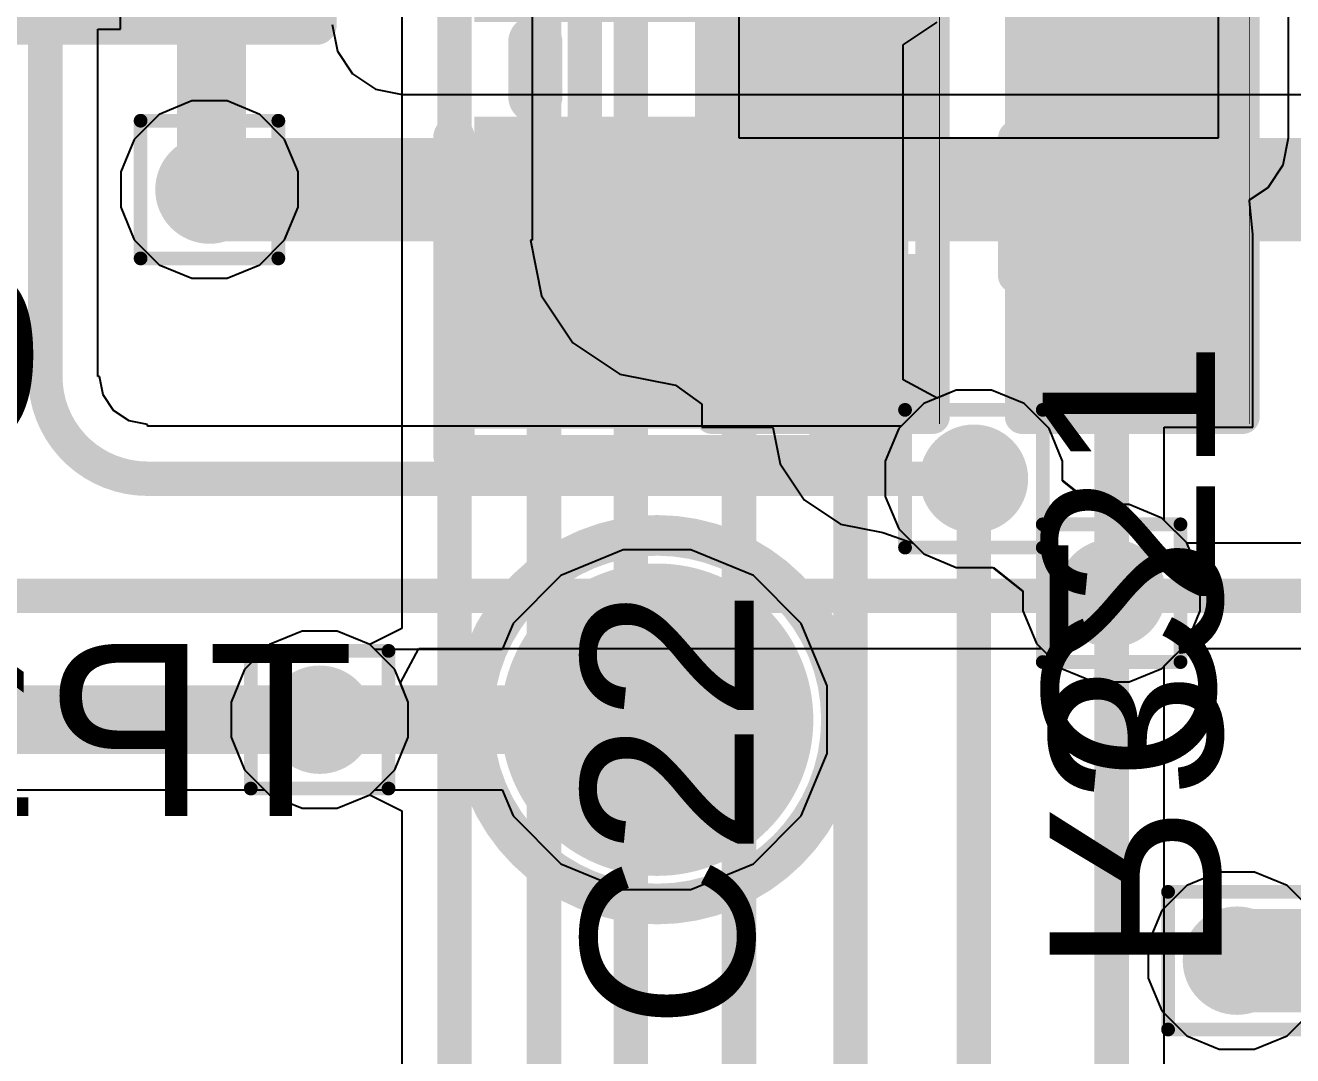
# Model space of a CAD drawing. Header units: inches. Extents: x -12 to 5355, y -7 to 5366.
# Drawn here: x 27.87 to 32.545, y 29.876 to 33.677 of the extents above; entities that cross this region are included whole.
import ezdxf

# ---------------------------------------------------------------- set-up
doc = ezdxf.new("R2010")
doc.units = ezdxf.units.IN
for name, color, linetype in [('BOTTOM LAYER', 5, 'Continuous'), ('Bottom Overlay', 54, 'Continuous'), ('Bottom Paste', 16, 'Continuous'), ('Bottom Solder', 6, 'Continuous'), ('Drill Drawing', 1, 'Continuous'), ('GROUND1', 16, 'Continuous'), ('GROUND2', 156, 'Continuous'), ('POWER', 76, 'Continuous'), ('SIGNAL', 90, 'Continuous'), ('TOP LAYER', 1, 'Continuous'), ('Top Overlay', 2, 'Continuous'), ('Top Paste', 8, 'Continuous'), ('Top Solder', 216, 'Continuous'), ('Via Holes', 16, 'Continuous')]:
    doc.layers.add(name, color=color, linetype=linetype)
doc.styles.add('Arial', font='', dxfattribs={"height": 0.2})
doc.styles.get('Arial').set_extended_font_data('Arial')

# ---------------------------------------------------------------- blocks, each defined once
blk = doc.blocks.new('TP_SMD__1_0___B_45')
at = {"layer": 'BOTTOM LAYER'}
h = blk.add_hatch(color=5, dxfattribs=at)
edge = h.paths.add_edge_path()
edge.add_arc((0, 0), 0.5, 0, 360)
at = {"layer": 'Bottom Solder'}
h = blk.add_hatch(color=6, dxfattribs=at)
edge = h.paths.add_edge_path()
edge.add_arc((0, 0), 0.5762, 0, 360)
at = {"layer": 'Bottom Overlay'}
for points in [[(0.68, 0, 0.15, 0.15, 1), (-0.68, 0, 0.15, 0.15, 1)], [(-0.7175, 0, 0.075, 0.075, 1), (-0.6425, 0, 0.075, 0.075, 1)], [(0.6425, 0, 0.075, 0.075, 1), (0.7175, 0, 0.075, 0.075, 1)]]:
    blk.add_lwpolyline(points, format="xyseb", close=True, dxfattribs=at)
blk = doc.blocks.new('R___0402_B_72')
at = {"layer": 'BOTTOM LAYER'}
for points in [[(-0.2413, 0.3175), (-0.2413, -0.3175), (-0.6985, -0.3175), (-0.6985, 0.3175)], [(0.6985, 0.3175), (0.6985, -0.3175), (0.2413, -0.3175), (0.2413, 0.3175)]]:
    blk.add_hatch(color=5, dxfattribs=at).paths.add_polyline_path(points)
at = {"layer": 'Bottom Paste'}
for points in [[(-0.2413, 0.3175), (-0.2413, -0.3175), (-0.6985, -0.3175), (-0.6985, 0.3175)], [(0.6985, 0.3175), (0.6985, -0.3175), (0.2413, -0.3175), (0.2413, 0.3175)]]:
    blk.add_hatch(color=16, dxfattribs=at).paths.add_polyline_path(points)
at = {"layer": 'Bottom Solder'}
for points in [[(-0.1863, 0.3725), (-0.1863, -0.3725), (-0.7535, -0.3725), (-0.7535, 0.3725)], [(0.7535, 0.3725), (0.7535, -0.3725), (0.1863, -0.3725), (0.1863, 0.3725)]]:
    blk.add_hatch(color=6, dxfattribs=at).paths.add_polyline_path(points)
at = {"layer": 'Bottom Overlay'}
for points in [[(-0.7874, -0.4064, 0.127, 0.127, 0), (-0.7874, 0.4064, 0.127, 0.127, 0)], [(0.7874, 0.4064, 0.127, 0.127, 0), (-0.7874, 0.4064, 0.127, 0.127, 0)], [(0.7874, -0.4064, 0.127, 0.127, 0), (0.7874, 0.4064, 0.127, 0.127, 0)], [(0.8128, 0.4318, 0.00323, 0.00323, 0), (-0.8128, 0.4318, 0.00323, 0.00323, 0)], [(0.7874, -0.4064, 0.127, 0.127, 0), (-0.7874, -0.4064, 0.127, 0.127, 0)]]:
    blk.add_lwpolyline(points, format="xyseb", dxfattribs=at)
for points in [[(-0.8192, 0.4064, 0.0635, 0.0635, 1), (-0.7557, 0.4064, 0.0635, 0.0635, 1)], [(-0.8192, 0.4064, 0.0635, 0.0635, 1), (-0.7557, 0.4064, 0.0635, 0.0635, 1)], [(0.7556, 0.4064, 0.0635, 0.0635, 1), (0.8191, 0.4064, 0.0635, 0.0635, 1)], [(0.7556, 0.4064, 0.0635, 0.0635, 1), (0.8191, 0.4064, 0.0635, 0.0635, 1)], [(-0.8136, 0.4318, 0.00161, 0.00161, 1), (-0.812, 0.4318, 0.00161, 0.00161, 1)], [(0.812, 0.4318, 0.00161, 0.00161, 1), (0.8136, 0.4318, 0.00161, 0.00161, 1)], [(-0.8191, -0.4064, 0.0635, 0.0635, 1), (-0.7556, -0.4064, 0.0635, 0.0635, 1)], [(-0.8191, -0.4064, 0.0635, 0.0635, 1), (-0.7556, -0.4064, 0.0635, 0.0635, 1)], [(0.7556, -0.4064, 0.0635, 0.0635, 1), (0.8191, -0.4064, 0.0635, 0.0635, 1)], [(0.7556, -0.4064, 0.0635, 0.0635, 1), (0.8191, -0.4064, 0.0635, 0.0635, 1)]]:
    blk.add_lwpolyline(points, format="xyseb", close=True, dxfattribs=at)
blk = doc.blocks.new('R___0402_B_73')
at = {"layer": 'BOTTOM LAYER'}
for points in [[(-0.2413, 0.3175), (-0.2413, -0.3175), (-0.6985, -0.3175), (-0.6985, 0.3175)], [(0.6985, 0.3175), (0.6985, -0.3175), (0.2413, -0.3175), (0.2413, 0.3175)]]:
    blk.add_hatch(color=5, dxfattribs=at).paths.add_polyline_path(points)
at = {"layer": 'Bottom Paste'}
for points in [[(-0.2413, 0.3175), (-0.2413, -0.3175), (-0.6985, -0.3175), (-0.6985, 0.3175)], [(0.6985, 0.3175), (0.6985, -0.3175), (0.2413, -0.3175), (0.2413, 0.3175)]]:
    blk.add_hatch(color=16, dxfattribs=at).paths.add_polyline_path(points)
at = {"layer": 'Bottom Solder'}
for points in [[(-0.1863, 0.3725), (-0.1863, -0.3725), (-0.7535, -0.3725), (-0.7535, 0.3725)], [(0.7535, 0.3725), (0.7535, -0.3725), (0.1863, -0.3725), (0.1863, 0.3725)]]:
    blk.add_hatch(color=6, dxfattribs=at).paths.add_polyline_path(points)
at = {"layer": 'Bottom Overlay'}
for points in [[(-0.7874, -0.4064, 0.127, 0.127, 0), (-0.7874, 0.4064, 0.127, 0.127, 0)], [(0.7874, 0.4064, 0.127, 0.127, 0), (-0.7874, 0.4064, 0.127, 0.127, 0)], [(0.7874, -0.4064, 0.127, 0.127, 0), (0.7874, 0.4064, 0.127, 0.127, 0)], [(0.8128, 0.4318, 0.00323, 0.00323, 0), (-0.8128, 0.4318, 0.00323, 0.00323, 0)], [(0.7874, -0.4064, 0.127, 0.127, 0), (-0.7874, -0.4064, 0.127, 0.127, 0)]]:
    blk.add_lwpolyline(points, format="xyseb", dxfattribs=at)
for points in [[(-0.8192, 0.4064, 0.0635, 0.0635, 1), (-0.7557, 0.4064, 0.0635, 0.0635, 1)], [(-0.8192, 0.4064, 0.0635, 0.0635, 1), (-0.7557, 0.4064, 0.0635, 0.0635, 1)], [(0.7556, 0.4064, 0.0635, 0.0635, 1), (0.8191, 0.4064, 0.0635, 0.0635, 1)], [(0.7556, 0.4064, 0.0635, 0.0635, 1), (0.8191, 0.4064, 0.0635, 0.0635, 1)], [(-0.8136, 0.4318, 0.00161, 0.00161, 1), (-0.812, 0.4318, 0.00161, 0.00161, 1)], [(0.812, 0.4318, 0.00161, 0.00161, 1), (0.8136, 0.4318, 0.00161, 0.00161, 1)], [(-0.8191, -0.4064, 0.0635, 0.0635, 1), (-0.7556, -0.4064, 0.0635, 0.0635, 1)], [(-0.8191, -0.4064, 0.0635, 0.0635, 1), (-0.7556, -0.4064, 0.0635, 0.0635, 1)], [(0.7556, -0.4064, 0.0635, 0.0635, 1), (0.8191, -0.4064, 0.0635, 0.0635, 1)], [(0.7556, -0.4064, 0.0635, 0.0635, 1), (0.8191, -0.4064, 0.0635, 0.0635, 1)]]:
    blk.add_lwpolyline(points, format="xyseb", close=True, dxfattribs=at)
blk = doc.blocks.new('LGA50P1600X1050X104_161N_85')
at = {"layer": 'Top Overlay'}
for points in [[(-8.25, 5.5, 0.15, 0.15, 0), (-8.25, -5.5, 0.15, 0.15, 0)], [(-8.25, -5.5, 0.15, 0.15, 0), (8.25, -5.5, 0.15, 0.15, 0)]]:
    blk.add_lwpolyline(points, format="xyseb", dxfattribs=at)
blk.add_lwpolyline([(-8.2875, -5.5, 0.075, 0.075, 1), (-8.2125, -5.5, 0.075, 0.075, 1)], format="xyseb", close=True, dxfattribs=at)
blk.add_lwpolyline([(-8.2875, -5.5, 0.075, 0.075, 1), (-8.2125, -5.5, 0.075, 0.075, 1)], format="xyseb", close=True, dxfattribs=at)
blk = doc.blocks.new('CAPC2012X11L_129')
at = {"layer": 'TOP LAYER'}
for points in [[(-1.3, -0.7), (-1.3, 0.7), (-0.2, 0.7), (-0.2, -0.7)], [(0.2, -0.7), (0.2, 0.7), (1.3, 0.7), (1.3, -0.7)]]:
    blk.add_hatch(color=1, dxfattribs=at).paths.add_polyline_path(points)
at = {"layer": 'Top Paste'}
for points in [[(-1.3, -0.7), (-1.3, 0.7), (-0.2, 0.7), (-0.2, -0.7)], [(0.2, -0.7), (0.2, 0.7), (1.3, 0.7), (1.3, -0.7)]]:
    blk.add_hatch(color=8, dxfattribs=at).paths.add_polyline_path(points)
at = {"layer": 'Top Solder'}
for points in [[(-1.3254, -0.7254), (-1.3254, 0.7254), (-0.1746, 0.7254), (-0.1746, -0.7254)], [(0.1746, -0.7254), (0.1746, 0.7254), (1.3254, 0.7254), (1.3254, -0.7254)]]:
    blk.add_hatch(color=216, dxfattribs=at).paths.add_polyline_path(points)
at = {"layer": 'Top Overlay'}
for points in [[(-1.425, -0.8, 0.1524, 0.1524, 0), (-1.425, 0.8, 0.1524, 0.1524, 0)], [(-0.25, 0.8, 0.1524, 0.1524, 0), (-1.425, 0.8, 0.1524, 0.1524, 0)], [(1.425, 0.8, 0.1524, 0.1524, 0), (0.25, 0.8, 0.1524, 0.1524, 0)], [(1.425, -0.8, 0.1524, 0.1524, 0), (1.425, 0.8, 0.1524, 0.1524, 0)], [(0.1, 0.5, 0.2, 0.2, 0), (-0.1, 0.5, 0.2, 0.2, 0)], [(0.1, -0.5, 0.2, 0.2, 0), (-0.1, -0.5, 0.2, 0.2, 0)], [(-0.25, -0.8, 0.1524, 0.1524, 0), (-1.425, -0.8, 0.1524, 0.1524, 0)], [(1.425, -0.8, 0.1524, 0.1524, 0), (0.25, -0.8, 0.1524, 0.1524, 0)]]:
    blk.add_lwpolyline(points, format="xyseb", dxfattribs=at)
for points in [[(-1.4631, 0.8, 0.0762, 0.0762, 1), (-1.3869, 0.8, 0.0762, 0.0762, 1)], [(-1.4631, 0.8, 0.0762, 0.0762, 1), (-1.3869, 0.8, 0.0762, 0.0762, 1)], [(-0.2881, 0.8, 0.0762, 0.0762, 1), (-0.2119, 0.8, 0.0762, 0.0762, 1)], [(0.2119, 0.8, 0.0762, 0.0762, 1), (0.2881, 0.8, 0.0762, 0.0762, 1)], [(1.3869, 0.8, 0.0762, 0.0762, 1), (1.4631, 0.8, 0.0762, 0.0762, 1)], [(1.3869, 0.8, 0.0762, 0.0762, 1), (1.4631, 0.8, 0.0762, 0.0762, 1)], [(-0.15, 0.5, 0.1, 0.1, 1), (-0.05, 0.5, 0.1, 0.1, 1)], [(0.05, 0.5, 0.1, 0.1, 1), (0.15, 0.5, 0.1, 0.1, 1)], [(-0.15, -0.5, 0.1, 0.1, 1), (-0.05, -0.5, 0.1, 0.1, 1)], [(0.05, -0.5, 0.1, 0.1, 1), (0.15, -0.5, 0.1, 0.1, 1)], [(-1.4631, -0.8, 0.0762, 0.0762, 1), (-1.3869, -0.8, 0.0762, 0.0762, 1)], [(-1.4631, -0.8, 0.0762, 0.0762, 1), (-1.3869, -0.8, 0.0762, 0.0762, 1)], [(-0.2881, -0.8, 0.0762, 0.0762, 1), (-0.2119, -0.8, 0.0762, 0.0762, 1)], [(0.2119, -0.8, 0.0762, 0.0762, 1), (0.2881, -0.8, 0.0762, 0.0762, 1)], [(1.3869, -0.8, 0.0762, 0.0762, 1), (1.4631, -0.8, 0.0762, 0.0762, 1)], [(1.3869, -0.8, 0.0762, 0.0762, 1), (1.4631, -0.8, 0.0762, 0.0762, 1)]]:
    blk.add_lwpolyline(points, format="xyseb", close=True, dxfattribs=at)
blk = doc.blocks.new('____0402_130')
at = {"layer": 'TOP LAYER'}
for points in [[(-0.6985, -0.3175), (-0.6985, 0.3175), (-0.2413, 0.3175), (-0.2413, -0.3175)], [(0.2413, -0.3175), (0.2413, 0.3175), (0.6985, 0.3175), (0.6985, -0.3175)]]:
    blk.add_hatch(color=1, dxfattribs=at).paths.add_polyline_path(points)
at = {"layer": 'Top Paste'}
for points in [[(-0.6985, -0.3175), (-0.6985, 0.3175), (-0.2413, 0.3175), (-0.2413, -0.3175)], [(0.2413, -0.3175), (0.2413, 0.3175), (0.6985, 0.3175), (0.6985, -0.3175)]]:
    blk.add_hatch(color=8, dxfattribs=at).paths.add_polyline_path(points)
at = {"layer": 'Top Solder'}
for points in [[(-0.7585, -0.3775), (-0.7585, 0.3775), (-0.1813, 0.3775), (-0.1813, -0.3775)], [(0.1813, -0.3775), (0.1813, 0.3775), (0.7585, 0.3775), (0.7585, -0.3775)]]:
    blk.add_hatch(color=216, dxfattribs=at).paths.add_polyline_path(points)
at = {"layer": 'Top Overlay'}
for points in [[(-0.7874, -0.4064, 0.127, 0.127, 0), (-0.7874, 0.4064, 0.127, 0.127, 0)], [(-0.2794, 0.4064, 0.127, 0.127, 0), (-0.7874, 0.4064, 0.127, 0.127, 0)], [(0.7874, 0.4064, 0.127, 0.127, 0), (0.2794, 0.4064, 0.127, 0.127, 0)], [(0.7874, -0.4064, 0.127, 0.127, 0), (0.7874, 0.4064, 0.127, 0.127, 0)], [(-0.2794, -0.4064, 0.127, 0.127, 0), (-0.7874, -0.4064, 0.127, 0.127, 0)], [(0.2794, -0.4064, 0.127, 0.127, 0), (0.7874, -0.4064, 0.127, 0.127, 0)]]:
    blk.add_lwpolyline(points, format="xyseb", dxfattribs=at)
for points in [[(-0.8191, 0.4064, 0.0635, 0.0635, 1), (-0.7556, 0.4064, 0.0635, 0.0635, 1)], [(-0.8191, 0.4064, 0.0635, 0.0635, 1), (-0.7556, 0.4064, 0.0635, 0.0635, 1)], [(-0.3111, 0.4064, 0.0635, 0.0635, 1), (-0.2477, 0.4064, 0.0635, 0.0635, 1)], [(0.2477, 0.4064, 0.0635, 0.0635, 1), (0.3112, 0.4064, 0.0635, 0.0635, 1)], [(0.7556, 0.4064, 0.0635, 0.0635, 1), (0.8191, 0.4064, 0.0635, 0.0635, 1)], [(0.7556, 0.4064, 0.0635, 0.0635, 1), (0.8191, 0.4064, 0.0635, 0.0635, 1)], [(-0.8191, -0.4064, 0.0635, 0.0635, 1), (-0.7556, -0.4064, 0.0635, 0.0635, 1)], [(-0.8191, -0.4064, 0.0635, 0.0635, 1), (-0.7556, -0.4064, 0.0635, 0.0635, 1)], [(-0.3111, -0.4064, 0.0635, 0.0635, 1), (-0.2477, -0.4064, 0.0635, 0.0635, 1)], [(0.2477, -0.4064, 0.0635, 0.0635, 1), (0.3112, -0.4064, 0.0635, 0.0635, 1)], [(0.7556, -0.4064, 0.0635, 0.0635, 1), (0.8191, -0.4064, 0.0635, 0.0635, 1)], [(0.7556, -0.4064, 0.0635, 0.0635, 1), (0.8191, -0.4064, 0.0635, 0.0635, 1)]]:
    blk.add_lwpolyline(points, format="xyseb", close=True, dxfattribs=at)

msp = doc.modelspace()

# ---------------------------------------------------------------- hatches: boundary and pattern name
at = {"layer": 'BOTTOM LAYER'}
h = msp.add_hatch(color=5, dxfattribs=at)
edge = h.paths.add_edge_path()
edge.add_arc((28.5496, 33.0708), 0.2, 0, 360)
h = msp.add_hatch(color=5, dxfattribs=at)
edge = h.paths.add_edge_path()
edge.add_arc((31.369, 32.004), 0.2, 0, 360)
h = msp.add_hatch(color=5, dxfattribs=at)
edge = h.paths.add_edge_path()
edge.add_arc((31.877, 31.5817), 0.2, 0, 360)
h = msp.add_hatch(color=5, dxfattribs=at)
edge = h.paths.add_edge_path()
edge.add_arc((28.956, 31.115), 0.2, 0, 360)
h = msp.add_hatch(color=5, dxfattribs=at)
edge = h.paths.add_edge_path()
edge.add_arc((32.3392, 30.226), 0.2, 0, 360)
at = {"layer": 'GROUND1'}
h = msp.add_hatch(color=16, dxfattribs=at)
edge = h.paths.add_edge_path()
edge.add_arc((28.5496, 33.0708), 0.2, 0, 360)
h = msp.add_hatch(color=16, dxfattribs=at)
edge = h.paths.add_edge_path()
edge.add_arc((31.369, 32.004), 0.2, 0, 360)
h = msp.add_hatch(color=16, dxfattribs=at)
edge = h.paths.add_edge_path()
edge.add_arc((31.877, 31.5817), 0.2, 0, 360)
h = msp.add_hatch(color=16, dxfattribs=at)
edge = h.paths.add_edge_path()
edge.add_arc((28.956, 31.115), 0.2, 0, 360)
h = msp.add_hatch(color=16, dxfattribs=at)
edge = h.paths.add_edge_path()
edge.add_arc((32.3392, 30.226), 0.2, 0, 360)
at = {"layer": 'GROUND2'}
h = msp.add_hatch(color=156, dxfattribs=at)
edge = h.paths.add_edge_path()
edge.add_arc((28.5496, 33.0708), 0.2, 0, 360)
h = msp.add_hatch(color=156, dxfattribs=at)
edge = h.paths.add_edge_path()
edge.add_arc((31.369, 32.004), 0.2, 0, 360)
h = msp.add_hatch(color=156, dxfattribs=at)
edge = h.paths.add_edge_path()
edge.add_arc((31.877, 31.5817), 0.2, 0, 360)
h = msp.add_hatch(color=156, dxfattribs=at)
edge = h.paths.add_edge_path()
edge.add_arc((28.956, 31.115), 0.2, 0, 360)
h = msp.add_hatch(color=156, dxfattribs=at)
edge = h.paths.add_edge_path()
edge.add_arc((32.3392, 30.226), 0.2, 0, 360)
at = {"layer": 'POWER'}
h = msp.add_hatch(color=76, dxfattribs=at)
edge = h.paths.add_edge_path()
edge.add_arc((28.5496, 33.0708), 0.2, 0, 360)
h = msp.add_hatch(color=76, dxfattribs=at)
edge = h.paths.add_edge_path()
edge.add_arc((31.369, 32.004), 0.2, 0, 360)
h = msp.add_hatch(color=76, dxfattribs=at)
edge = h.paths.add_edge_path()
edge.add_arc((31.877, 31.5817), 0.2, 0, 360)
h = msp.add_hatch(color=76, dxfattribs=at)
edge = h.paths.add_edge_path()
edge.add_arc((28.956, 31.115), 0.2, 0, 360)
h = msp.add_hatch(color=76, dxfattribs=at)
edge = h.paths.add_edge_path()
edge.add_arc((32.3392, 30.226), 0.2, 0, 360)
at = {"layer": 'SIGNAL'}
h = msp.add_hatch(color=90, dxfattribs=at)
edge = h.paths.add_edge_path()
edge.add_arc((28.5496, 33.0708), 0.2, 0, 360)
h = msp.add_hatch(color=90, dxfattribs=at)
edge = h.paths.add_edge_path()
edge.add_arc((31.369, 32.004), 0.2, 0, 360)
h = msp.add_hatch(color=90, dxfattribs=at)
edge = h.paths.add_edge_path()
edge.add_arc((31.877, 31.5817), 0.2, 0, 360)
h = msp.add_hatch(color=90, dxfattribs=at)
edge = h.paths.add_edge_path()
edge.add_arc((28.956, 31.115), 0.2, 0, 360)
h = msp.add_hatch(color=90, dxfattribs=at)
edge = h.paths.add_edge_path()
edge.add_arc((32.3392, 30.226), 0.2, 0, 360)
at = {"layer": 'TOP LAYER'}
h = msp.add_hatch(color=1, dxfattribs=at)
edge = h.paths.add_edge_path()
edge.add_arc((28.5496, 33.0708), 0.2, 0, 360)
h = msp.add_hatch(color=1, dxfattribs=at)
edge = h.paths.add_edge_path()
edge.add_arc((31.369, 32.004), 0.2, 0, 360)
h = msp.add_hatch(color=1, dxfattribs=at)
edge = h.paths.add_edge_path()
edge.add_arc((31.877, 31.5817), 0.2, 0, 360)
h = msp.add_hatch(color=1, dxfattribs=at)
edge = h.paths.add_edge_path()
edge.add_arc((28.956, 31.115), 0.2, 0, 360)
h = msp.add_hatch(color=1, dxfattribs=at)
edge = h.paths.add_edge_path()
edge.add_arc((32.3392, 30.226), 0.2, 0, 360)
at = {"layer": 'Via Holes'}
h = msp.add_hatch(color=7, dxfattribs=at)
edge = h.paths.add_edge_path()
edge.add_arc((28.5496, 33.0708), 0.1, 0, 360)
h = msp.add_hatch(color=7, dxfattribs=at)
edge = h.paths.add_edge_path()
edge.add_arc((31.369, 32.004), 0.1, 0, 360)
h = msp.add_hatch(color=7, dxfattribs=at)
edge = h.paths.add_edge_path()
edge.add_arc((31.877, 31.5817), 0.1, 0, 360)
h = msp.add_hatch(color=7, dxfattribs=at)
edge = h.paths.add_edge_path()
edge.add_arc((28.956, 31.115), 0.1, 0, 360)
h = msp.add_hatch(color=7, dxfattribs=at)
edge = h.paths.add_edge_path()
edge.add_arc((32.3392, 30.226), 0.1, 0, 360)

# ---------------------------------------------------------------- linework, layer by layer
at = {"layer": 'BOTTOM LAYER'}
for p, q in [((29.7398, 36.6431), (29.7398, 32.8839)), ((30.5025, 34.7213), (30.5025, 33.2613)), ((32.2707, 33.2613), (32.2707, 33.8201)), ((32.5297, 33.2613), (32.5297, 33.7516)), ((30.5025, 33.2613), (32.2707, 33.2613)), ((30.5025, 33.2613), (30.5025, 33.2613)), ((32.51, 33.1622), (32.5297, 33.2613)), ((32.4538, 33.0782), (32.51, 33.1622)), ((32.3858, 33.0327), (32.4538, 33.0782)), ((32.3858, 33.0278), (32.3858, 33.0327)), ((32.3977, 32.9057), (32.3858, 33.0278)), ((29.7398, 32.8839), (29.7333, 32.8839)), ((29.7333, 32.8839), (29.774, 32.6793)), ((32.3977, 32.1945), (32.3977, 32.9057)), ((32.3977, 32.9057), (32.3977, 32.9057)), ((29.774, 32.6793), (29.8899, 32.5059)), ((29.8899, 32.5059), (30.0633, 32.39)), ((30.0633, 32.39), (30.2679, 32.3493)), ((30.2679, 32.3493), (30.2679, 32.3493)), ((30.2679, 32.3493), (30.3657, 32.2789)), ((30.3657, 32.2789), (30.3657, 32.1945)), ((30.3657, 32.1945), (30.6271, 32.1945)), ((30.6271, 32.1945), (30.654, 32.0593)), ((32.0712, 31.8499), (32.0712, 32.1945)), ((32.0712, 32.1945), (32.3977, 32.1945)), ((30.654, 32.0593), (30.7431, 31.926)), ((30.7431, 31.926), (30.8764, 31.8369)), ((30.8764, 31.8369), (31.0337, 31.8056)), ((32.1542, 31.7669), (32.0712, 31.8499)), ((31.0337, 31.8056), (31.0337, 31.8056)), ((31.0337, 31.8056), (31.1444, 31.7662)), ((30.0759, 31.742), (29.8454, 31.6465)), ((30.3253, 31.742), (30.0759, 31.742)), ((30.5558, 31.6465), (30.3253, 31.742)), ((31.1444, 31.7662), (31.1838, 31.7268)), ((32.1544, 31.7664), (32.1542, 31.7669)), ((33.8836, 31.7664), (32.1544, 31.7664)), ((31.1838, 31.7268), (31.304, 31.677)), ((29.8454, 31.6465), (29.6691, 31.4702)), ((30.7321, 31.4702), (30.5558, 31.6465)), ((31.304, 31.677), (31.434, 31.677)), ((31.434, 31.677), (31.4382, 31.6759)), ((31.4382, 31.6759), (31.55, 31.5876)), ((31.55, 31.5876), (31.55, 31.5166)), ((31.55, 31.5166), (31.5998, 31.3964)), ((29.6691, 31.4702), (29.6292, 31.374)), ((30.8276, 31.2397), (30.7321, 31.4702)), ((28.891, 31.442), (28.7708, 31.3922)), ((29.021, 31.442), (28.891, 31.442)), ((29.1412, 31.3922), (29.021, 31.442)), ((28.7708, 31.3922), (28.6788, 31.3002)), ((29.1595, 31.374), (29.1412, 31.3922)), ((29.6292, 31.374), (29.1595, 31.374)), ((31.5998, 31.3964), (31.6918, 31.3045)), ((32.0622, 31.3045), (32.1357, 31.378)), ((32.1357, 31.378), (33.8836, 31.378)), ((28.6788, 31.3002), (28.629, 31.18)), ((31.6918, 31.3045), (31.812, 31.2547)), ((31.942, 31.2547), (32.0622, 31.3045)), ((30.8276, 30.9903), (30.8276, 31.2397)), ((31.812, 31.2547), (31.942, 31.2547)), ((28.629, 31.18), (28.629, 31.05)), ((28.629, 31.05), (28.6788, 30.9298)), ((30.7321, 30.7598), (30.8276, 30.9903)), ((28.6788, 30.9298), (28.7708, 30.8378)), ((29.1412, 30.8378), (29.1595, 30.856)), ((29.1595, 30.856), (29.6292, 30.856)), ((29.6292, 30.856), (29.6691, 30.7598)), ((28.7708, 30.8378), (28.891, 30.788)), ((29.021, 30.788), (29.1412, 30.8378)), ((28.891, 30.788), (29.021, 30.788)), ((29.6691, 30.7598), (29.8454, 30.5835)), ((30.5558, 30.5835), (30.7321, 30.7598)), ((29.8454, 30.5835), (30.0759, 30.488)), ((30.3253, 30.488), (30.5558, 30.5835)), ((30.0759, 30.488), (30.3253, 30.488))]:
    msp.add_line(p, q, dxfattribs=at)
for points in [[(29.9341, 32.8839, 0.127, 0.127, 0), (29.9341, 36.6431, 0.127, 0.127, 0)], [(30.2679, 32.5501, 0.127, 0.127, -0.414214), (29.9341, 32.8839, 0.127, 0.127, 0)], [(30.2679, 32.5501, 0.127, 0.127, 0), (30.8102, 32.5501, 0.127, 0.127, 0)], [(30.8102, 32.5501, 0.127, 0.127, 0), (30.8211, 32.5501, 0.127, 0.127, 0)], [(30.8211, 32.2166, 0.127, 0.127, 0), (30.8211, 32.5501, 0.127, 0.127, 0)], [(31.877, 31.5817, 0.127, 0.127, 0), (31.877, 32.512, 0.127, 0.127, 0)], [(31.0337, 32.004, 0.127, 0.127, -0.414214), (30.8211, 32.2166, 0.127, 0.127, 0)], [(31.0337, 32.004, 0.127, 0.127, 0), (31.369, 32.004, 0.127, 0.127, 0)], [(31.877, 31.5722, 0.127, 0.127, 0), (31.877, 31.5817, 0.127, 0.127, 0)], [(31.877, 31.5722, 0.127, 0.127, 0), (33.8836, 31.5722, 0.127, 0.127, 0)], [(28.956, 31.115, 0.254, 0.254, 0), (30.2006, 31.115, 0.254, 0.254, 0)], [(30.2006, 31.115, 0.254, 0.254, 0), (30.2006, 31.115, 0.254, 0.254, 0)], [(32.3392, 30.226, 0.381, 0.381, 0), (33.8148, 30.226, 0.381, 0.381, 0)]]:
    msp.add_lwpolyline(points, format="xyseb", dxfattribs=at)
for points in [[(29.9023, 32.8839, 0.0635, 0.0635, 1), (29.9658, 32.8839, 0.0635, 0.0635, 1)], [(29.9023, 32.8839, 0.0635, 0.0635, 1), (29.9658, 32.8839, 0.0635, 0.0635, 1)], [(30.2361, 32.5501, 0.0635, 0.0635, 1), (30.2996, 32.5501, 0.0635, 0.0635, 1)], [(30.2361, 32.5501, 0.0635, 0.0635, 1), (30.2996, 32.5501, 0.0635, 0.0635, 1)], [(30.7784, 32.5501, 0.0635, 0.0635, 1), (30.842, 32.5501, 0.0635, 0.0635, 1)], [(30.7784, 32.5501, 0.0635, 0.0635, 1), (30.842, 32.5501, 0.0635, 0.0635, 1)], [(30.7893, 32.5501, 0.0635, 0.0635, 1), (30.8528, 32.5501, 0.0635, 0.0635, 1)], [(30.7893, 32.5501, 0.0635, 0.0635, 1), (30.8528, 32.5501, 0.0635, 0.0635, 1)], [(31.8453, 32.512, 0.0635, 0.0635, 1), (31.9088, 32.512, 0.0635, 0.0635, 1)], [(30.7893, 32.2166, 0.0635, 0.0635, 1), (30.8528, 32.2166, 0.0635, 0.0635, 1)], [(30.7893, 32.2166, 0.0635, 0.0635, 1), (30.8528, 32.2166, 0.0635, 0.0635, 1)], [(31.0019, 32.004, 0.0635, 0.0635, 1), (31.0654, 32.004, 0.0635, 0.0635, 1)], [(31.0019, 32.004, 0.0635, 0.0635, 1), (31.0654, 32.004, 0.0635, 0.0635, 1)], [(31.3373, 32.004, 0.0635, 0.0635, 1), (31.4007, 32.004, 0.0635, 0.0635, 1)], [(31.8453, 31.5817, 0.0635, 0.0635, 1), (31.9088, 31.5817, 0.0635, 0.0635, 1)], [(31.8453, 31.5817, 0.0635, 0.0635, 1), (31.9088, 31.5817, 0.0635, 0.0635, 1)], [(31.8453, 31.5722, 0.0635, 0.0635, 1), (31.9088, 31.5722, 0.0635, 0.0635, 1)], [(31.8453, 31.5722, 0.0635, 0.0635, 1), (31.9088, 31.5722, 0.0635, 0.0635, 1)], [(28.8925, 31.115, 0.127, 0.127, 1), (29.0195, 31.115, 0.127, 0.127, 1)], [(30.1371, 31.115, 0.127, 0.127, 1), (30.2641, 31.115, 0.127, 0.127, 1)], [(30.1371, 31.115, 0.127, 0.127, 1), (30.2641, 31.115, 0.127, 0.127, 1)], [(30.1371, 31.115, 0.127, 0.127, 1), (30.2641, 31.115, 0.127, 0.127, 1)], [(32.2439, 30.226, 0.1905, 0.1905, 1), (32.4344, 30.226, 0.1905, 0.1905, 1)]]:
    msp.add_lwpolyline(points, format="xyseb", close=True, dxfattribs=at)
at = {"layer": 'Drill Drawing'}
for points in [[(28.2956, 33.3248, 0.0508, 0.0508, 0), (28.8036, 33.3248, 0.0508, 0.0508, 0)], [(28.2956, 32.8168, 0.0508, 0.0508, 0), (28.2956, 33.3248, 0.0508, 0.0508, 0)], [(28.8036, 32.8168, 0.0508, 0.0508, 0), (28.8036, 33.3248, 0.0508, 0.0508, 0)], [(28.2956, 32.8168, 0.0508, 0.0508, 0), (28.8036, 32.8168, 0.0508, 0.0508, 0)], [(31.115, 32.258, 0.0508, 0.0508, 0), (31.623, 32.258, 0.0508, 0.0508, 0)], [(31.115, 31.75, 0.0508, 0.0508, 0), (31.115, 32.258, 0.0508, 0.0508, 0)], [(31.623, 31.75, 0.0508, 0.0508, 0), (31.623, 32.258, 0.0508, 0.0508, 0)], [(31.623, 31.8357, 0.0508, 0.0508, 0), (32.131, 31.8357, 0.0508, 0.0508, 0)], [(31.623, 31.3277, 0.0508, 0.0508, 0), (31.623, 31.8357, 0.0508, 0.0508, 0)], [(32.131, 31.3277, 0.0508, 0.0508, 0), (32.131, 31.8357, 0.0508, 0.0508, 0)], [(31.115, 31.75, 0.0508, 0.0508, 0), (31.623, 31.75, 0.0508, 0.0508, 0)], [(28.702, 31.369, 0.0508, 0.0508, 0), (29.21, 31.369, 0.0508, 0.0508, 0)], [(28.702, 30.861, 0.0508, 0.0508, 0), (28.702, 31.369, 0.0508, 0.0508, 0)], [(29.21, 30.861, 0.0508, 0.0508, 0), (29.21, 31.369, 0.0508, 0.0508, 0)], [(31.623, 31.3277, 0.0508, 0.0508, 0), (32.131, 31.3277, 0.0508, 0.0508, 0)], [(28.702, 30.861, 0.0508, 0.0508, 0), (29.21, 30.861, 0.0508, 0.0508, 0)], [(32.0852, 30.48, 0.0508, 0.0508, 0), (32.5932, 30.48, 0.0508, 0.0508, 0)], [(32.0852, 29.972, 0.0508, 0.0508, 0), (32.0852, 30.48, 0.0508, 0.0508, 0)], [(32.0852, 29.972, 0.0508, 0.0508, 0), (32.5932, 29.972, 0.0508, 0.0508, 0)]]:
    msp.add_lwpolyline(points, format="xyseb", dxfattribs=at)
for points in [[(28.2829, 33.3248, 0.0254, 0.0254, 1), (28.3083, 33.3248, 0.0254, 0.0254, 1)], [(28.2829, 33.3248, 0.0254, 0.0254, 1), (28.3083, 33.3248, 0.0254, 0.0254, 1)], [(28.7909, 33.3248, 0.0254, 0.0254, 1), (28.8163, 33.3248, 0.0254, 0.0254, 1)], [(28.7909, 33.3248, 0.0254, 0.0254, 1), (28.8163, 33.3248, 0.0254, 0.0254, 1)], [(28.2829, 32.8168, 0.0254, 0.0254, 1), (28.3083, 32.8168, 0.0254, 0.0254, 1)], [(28.2829, 32.8168, 0.0254, 0.0254, 1), (28.3083, 32.8168, 0.0254, 0.0254, 1)], [(28.7909, 32.8168, 0.0254, 0.0254, 1), (28.8163, 32.8168, 0.0254, 0.0254, 1)], [(28.7909, 32.8168, 0.0254, 0.0254, 1), (28.8163, 32.8168, 0.0254, 0.0254, 1)], [(31.1023, 32.258, 0.0254, 0.0254, 1), (31.1277, 32.258, 0.0254, 0.0254, 1)], [(31.1023, 32.258, 0.0254, 0.0254, 1), (31.1277, 32.258, 0.0254, 0.0254, 1)], [(31.6103, 32.258, 0.0254, 0.0254, 1), (31.6357, 32.258, 0.0254, 0.0254, 1)], [(31.6103, 32.258, 0.0254, 0.0254, 1), (31.6357, 32.258, 0.0254, 0.0254, 1)], [(31.6103, 31.8357, 0.0254, 0.0254, 1), (31.6357, 31.8357, 0.0254, 0.0254, 1)], [(31.6103, 31.8357, 0.0254, 0.0254, 1), (31.6357, 31.8357, 0.0254, 0.0254, 1)], [(32.1183, 31.8357, 0.0254, 0.0254, 1), (32.1437, 31.8357, 0.0254, 0.0254, 1)], [(32.1183, 31.8357, 0.0254, 0.0254, 1), (32.1437, 31.8357, 0.0254, 0.0254, 1)], [(31.1023, 31.75, 0.0254, 0.0254, 1), (31.1277, 31.75, 0.0254, 0.0254, 1)], [(31.1023, 31.75, 0.0254, 0.0254, 1), (31.1277, 31.75, 0.0254, 0.0254, 1)], [(31.6103, 31.75, 0.0254, 0.0254, 1), (31.6357, 31.75, 0.0254, 0.0254, 1)], [(31.6103, 31.75, 0.0254, 0.0254, 1), (31.6357, 31.75, 0.0254, 0.0254, 1)], [(28.6893, 31.369, 0.0254, 0.0254, 1), (28.7147, 31.369, 0.0254, 0.0254, 1)], [(28.6893, 31.369, 0.0254, 0.0254, 1), (28.7147, 31.369, 0.0254, 0.0254, 1)], [(29.1973, 31.369, 0.0254, 0.0254, 1), (29.2227, 31.369, 0.0254, 0.0254, 1)], [(29.1973, 31.369, 0.0254, 0.0254, 1), (29.2227, 31.369, 0.0254, 0.0254, 1)], [(31.6103, 31.3277, 0.0254, 0.0254, 1), (31.6357, 31.3277, 0.0254, 0.0254, 1)], [(31.6103, 31.3277, 0.0254, 0.0254, 1), (31.6357, 31.3277, 0.0254, 0.0254, 1)], [(32.1183, 31.3277, 0.0254, 0.0254, 1), (32.1437, 31.3277, 0.0254, 0.0254, 1)], [(32.1183, 31.3277, 0.0254, 0.0254, 1), (32.1437, 31.3277, 0.0254, 0.0254, 1)], [(28.6893, 30.861, 0.0254, 0.0254, 1), (28.7147, 30.861, 0.0254, 0.0254, 1)], [(28.6893, 30.861, 0.0254, 0.0254, 1), (28.7147, 30.861, 0.0254, 0.0254, 1)], [(29.1973, 30.861, 0.0254, 0.0254, 1), (29.2227, 30.861, 0.0254, 0.0254, 1)], [(29.1973, 30.861, 0.0254, 0.0254, 1), (29.2227, 30.861, 0.0254, 0.0254, 1)], [(32.0725, 30.48, 0.0254, 0.0254, 1), (32.0979, 30.48, 0.0254, 0.0254, 1)], [(32.0725, 30.48, 0.0254, 0.0254, 1), (32.0979, 30.48, 0.0254, 0.0254, 1)], [(32.0725, 29.972, 0.0254, 0.0254, 1), (32.0979, 29.972, 0.0254, 0.0254, 1)], [(32.0725, 29.972, 0.0254, 0.0254, 1), (32.0979, 29.972, 0.0254, 0.0254, 1)]]:
    msp.add_lwpolyline(points, format="xyseb", close=True, dxfattribs=at)
at = {"layer": 'GROUND1'}
for p, q in [((31.304, 32.331), (31.1838, 32.2812)), ((31.434, 32.331), (31.304, 32.331)), ((31.5542, 32.2812), (31.434, 32.331)), ((31.1838, 32.2812), (31.0918, 32.1892)), ((31.6462, 32.1892), (31.5542, 32.2812)), ((31.0918, 32.1892), (31.042, 32.069)), ((31.696, 32.069), (31.6462, 32.1892)), ((31.042, 32.069), (31.042, 31.939)), ((31.696, 31.9981), (31.696, 32.069)), ((31.8078, 31.9098), (31.696, 31.9981)), ((31.042, 31.939), (31.0918, 31.8188)), ((31.812, 31.9087), (31.8078, 31.9098)), ((31.942, 31.9087), (31.812, 31.9087)), ((32.0622, 31.8589), (31.942, 31.9087)), ((32.1542, 31.7669), (32.0622, 31.8589)), ((31.0918, 31.8188), (31.1838, 31.7268)), ((32.204, 31.6467), (32.1542, 31.7669)), ((31.1838, 31.7268), (31.304, 31.677)), ((31.304, 31.677), (31.434, 31.677)), ((31.434, 31.677), (31.4382, 31.6759)), ((31.4382, 31.6759), (31.55, 31.5876)), ((32.204, 31.5166), (32.204, 31.6467)), ((31.55, 31.5876), (31.55, 31.5166)), ((31.55, 31.5166), (31.5998, 31.3964)), ((32.1542, 31.3964), (32.204, 31.5166)), ((28.891, 31.442), (28.7708, 31.3922)), ((29.021, 31.442), (28.891, 31.442)), ((29.1412, 31.3922), (29.021, 31.442)), ((28.7708, 31.3922), (28.6788, 31.3002)), ((29.2332, 31.3002), (29.1412, 31.3922)), ((31.5998, 31.3964), (31.6918, 31.3045)), ((32.0622, 31.3045), (32.1542, 31.3964)), ((28.6788, 31.3002), (28.629, 31.18)), ((29.283, 31.18), (29.2332, 31.3002)), ((31.6918, 31.3045), (31.812, 31.2547)), ((31.942, 31.2547), (32.0622, 31.3045)), ((31.812, 31.2547), (31.942, 31.2547)), ((28.629, 31.18), (28.629, 31.05)), ((29.283, 31.05), (29.283, 31.18)), ((28.629, 31.05), (28.6788, 30.9298)), ((29.2332, 30.9298), (29.283, 31.05)), ((28.6788, 30.9298), (28.7708, 30.8378)), ((29.1412, 30.8378), (29.2332, 30.9298)), ((28.7708, 30.8378), (28.891, 30.788)), ((29.021, 30.788), (29.1412, 30.8378)), ((28.891, 30.788), (29.021, 30.788))]:
    msp.add_line(p, q, dxfattribs=at)
at = {"layer": 'GROUND2'}
for p, q in [((31.304, 32.331), (31.1838, 32.2812)), ((31.434, 32.331), (31.304, 32.331)), ((31.5542, 32.2812), (31.434, 32.331)), ((31.1838, 32.2812), (31.0918, 32.1892)), ((31.6462, 32.1892), (31.5542, 32.2812)), ((31.0918, 32.1892), (31.042, 32.069)), ((31.696, 32.069), (31.6462, 32.1892)), ((31.042, 32.069), (31.042, 31.939)), ((31.696, 31.9959), (31.696, 32.069)), ((31.803, 31.9107), (31.696, 31.9959)), ((31.042, 31.939), (31.0918, 31.8188)), ((31.8115, 31.9085), (31.803, 31.9107)), ((31.812, 31.9087), (31.8115, 31.9085)), ((31.942, 31.9087), (31.812, 31.9087)), ((32.0622, 31.8589), (31.942, 31.9087)), ((32.1542, 31.7669), (32.0622, 31.8589)), ((31.0918, 31.8188), (31.1838, 31.7268)), ((32.204, 31.6467), (32.1542, 31.7669)), ((31.1838, 31.7268), (31.304, 31.677)), ((31.304, 31.677), (31.434, 31.677)), ((31.434, 31.677), (31.4345, 31.6772)), ((31.4345, 31.6772), (31.443, 31.6749)), ((31.443, 31.6749), (31.55, 31.5897)), ((32.204, 31.5166), (32.204, 31.6467)), ((31.55, 31.5897), (31.55, 31.5166)), ((31.55, 31.5166), (31.5998, 31.3964)), ((32.1542, 31.3964), (32.204, 31.5166)), ((28.891, 31.442), (28.7708, 31.3922)), ((29.021, 31.442), (28.891, 31.442)), ((29.1412, 31.3922), (29.021, 31.442)), ((28.7708, 31.3922), (28.6788, 31.3002)), ((29.2332, 31.3002), (29.1412, 31.3922)), ((31.5998, 31.3964), (31.6918, 31.3045)), ((32.0622, 31.3045), (32.1542, 31.3964)), ((28.6788, 31.3002), (28.629, 31.18)), ((29.283, 31.18), (29.2332, 31.3002)), ((31.6918, 31.3045), (31.812, 31.2547)), ((31.942, 31.2547), (32.0622, 31.3045)), ((31.812, 31.2547), (31.942, 31.2547)), ((28.629, 31.18), (28.629, 31.05)), ((29.283, 31.05), (29.283, 31.18)), ((28.629, 31.05), (28.6788, 30.9298)), ((29.2332, 30.9298), (29.283, 31.05)), ((28.6788, 30.9298), (28.7708, 30.8378)), ((29.1412, 30.8378), (29.2332, 30.9298)), ((28.7708, 30.8378), (28.891, 30.788)), ((29.021, 30.788), (29.1412, 30.8378)), ((28.891, 30.788), (29.021, 30.788))]:
    msp.add_line(p, q, dxfattribs=at)
at = {"layer": 'POWER'}
for p, q in [((28.4846, 33.3978), (28.3644, 33.348)), ((28.6146, 33.3978), (28.4846, 33.3978)), ((28.7348, 33.348), (28.6146, 33.3978)), ((28.3644, 33.348), (28.2724, 33.256)), ((28.8268, 33.256), (28.7348, 33.348)), ((28.2724, 33.256), (28.2226, 33.1358)), ((28.8766, 33.1358), (28.8268, 33.256)), ((28.2226, 33.1358), (28.2226, 33.0058)), ((28.8766, 33.0058), (28.8766, 33.1358)), ((28.2226, 33.0058), (28.2724, 32.8856)), ((28.8268, 32.8856), (28.8766, 33.0058)), ((28.2724, 32.8856), (28.3644, 32.7936)), ((28.7348, 32.7936), (28.8268, 32.8856)), ((28.3644, 32.7936), (28.4846, 32.7438)), ((28.6146, 32.7438), (28.7348, 32.7936)), ((28.4846, 32.7438), (28.6146, 32.7438)), ((31.304, 32.331), (31.1838, 32.2812)), ((31.434, 32.331), (31.304, 32.331)), ((31.5542, 32.2812), (31.434, 32.331)), ((31.1838, 32.2812), (31.0918, 32.1892)), ((31.6462, 32.1892), (31.5542, 32.2812)), ((31.0918, 32.1892), (31.042, 32.069)), ((31.696, 32.069), (31.6462, 32.1892)), ((31.042, 32.069), (31.042, 31.939)), ((31.696, 31.9981), (31.696, 32.069)), ((31.8078, 31.9098), (31.696, 31.9981)), ((31.042, 31.939), (31.0918, 31.8188)), ((31.812, 31.9087), (31.8078, 31.9098)), ((31.942, 31.9087), (31.812, 31.9087)), ((32.0622, 31.8589), (31.942, 31.9087)), ((32.1542, 31.7669), (32.0622, 31.8589)), ((31.0918, 31.8188), (31.1838, 31.7268)), ((32.204, 31.6467), (32.1542, 31.7669)), ((31.1838, 31.7268), (31.304, 31.677)), ((31.304, 31.677), (31.434, 31.677)), ((31.434, 31.677), (31.4382, 31.6759)), ((31.4382, 31.6759), (31.55, 31.5876)), ((32.204, 31.5166), (32.204, 31.6467)), ((31.55, 31.5876), (31.55, 31.5166)), ((31.55, 31.5166), (31.5998, 31.3964)), ((32.1542, 31.3964), (32.204, 31.5166)), ((28.891, 31.442), (28.7708, 31.3922)), ((29.021, 31.442), (28.891, 31.442)), ((29.1412, 31.3922), (29.021, 31.442)), ((28.7708, 31.3922), (28.6788, 31.3002)), ((29.2332, 31.3002), (29.1412, 31.3922)), ((31.5998, 31.3964), (31.6918, 31.3045)), ((32.0622, 31.3045), (32.1542, 31.3964)), ((28.6788, 31.3002), (28.629, 31.18)), ((29.283, 31.18), (29.2332, 31.3002)), ((31.6918, 31.3045), (31.812, 31.2547)), ((31.942, 31.2547), (32.0622, 31.3045)), ((31.812, 31.2547), (31.942, 31.2547)), ((28.629, 31.18), (28.629, 31.05)), ((29.283, 31.05), (29.283, 31.18)), ((28.629, 31.05), (28.6788, 30.9298)), ((29.2332, 30.9298), (29.283, 31.05)), ((28.6788, 30.9298), (28.7708, 30.8378)), ((29.1412, 30.8378), (29.2332, 30.9298)), ((28.7708, 30.8378), (28.891, 30.788)), ((29.021, 30.788), (29.1412, 30.8378)), ((28.891, 30.788), (29.021, 30.788)), ((32.2741, 30.553), (32.1539, 30.5032)), ((32.4042, 30.553), (32.2741, 30.553)), ((32.5244, 30.5032), (32.4042, 30.553)), ((32.1539, 30.5032), (32.062, 30.4112)), ((32.6164, 30.4112), (32.5244, 30.5032)), ((32.062, 30.4112), (32.0122, 30.291)), ((32.0122, 30.291), (32.0122, 30.161)), ((32.0122, 30.161), (32.062, 30.0408)), ((32.062, 30.0408), (32.1539, 29.9488)), ((32.5244, 29.9488), (32.6164, 30.0408)), ((32.1539, 29.9488), (32.2741, 29.899)), ((32.4042, 29.899), (32.5244, 29.9488)), ((32.2741, 29.899), (32.4042, 29.899))]:
    msp.add_line(p, q, dxfattribs=at)
at = {"layer": 'SIGNAL'}
for p, q in [((29.259, 39.2606), (29.259, 31.4512)), ((31.1085, 33.6051), (31.2335, 33.6886)), ((31.1085, 32.3693), (31.1085, 33.6051)), ((31.2335, 32.3018), (31.1085, 32.3693)), ((31.304, 32.331), (31.2335, 32.3018)), ((31.434, 32.331), (31.304, 32.331)), ((31.5542, 32.2812), (31.434, 32.331)), ((31.6462, 32.1892), (31.5542, 32.2812)), ((31.696, 32.069), (31.6462, 32.1892)), ((31.696, 31.9959), (31.696, 32.069)), ((31.803, 31.9107), (31.696, 31.9959)), ((31.8115, 31.9085), (31.803, 31.9107)), ((31.812, 31.9087), (31.8115, 31.9085)), ((31.942, 31.9087), (31.812, 31.9087)), ((32.0622, 31.8589), (31.942, 31.9087)), ((32.1542, 31.7669), (32.0622, 31.8589)), ((32.204, 31.6467), (32.1542, 31.7669)), ((32.204, 31.5166), (32.204, 31.6467)), ((32.1542, 31.3964), (32.204, 31.5166)), ((28.891, 31.442), (28.7708, 31.3922)), ((29.021, 31.442), (28.891, 31.442)), ((29.1412, 31.3922), (29.021, 31.442)), ((29.259, 31.4512), (29.1412, 31.3922)), ((28.7708, 31.3922), (28.6788, 31.3002)), ((32.0712, 31.3135), (32.1542, 31.3964)), ((28.6788, 31.3002), (28.629, 31.18)), ((32.0712, 29.0759), (32.0712, 31.3135)), ((28.629, 31.18), (28.629, 31.05)), ((28.629, 31.05), (28.6788, 30.9298)), ((28.6788, 30.9298), (28.7708, 30.8378)), ((28.7708, 30.8378), (28.891, 30.788)), ((29.021, 30.788), (29.1412, 30.8378)), ((29.1412, 30.8378), (29.259, 30.7788)), ((28.891, 30.788), (29.021, 30.788)), ((29.259, 30.7788), (29.259, 13.5441))]:
    msp.add_line(p, q, dxfattribs=at)
for points in [[(29.4533, 13.5441, 0.127, 0.127, 0), (29.4533, 39.2606, 0.127, 0.127, 0)], [(29.7835, 13.1465, 0.127, 0.127, 0), (29.7835, 38.2717, 0.127, 0.127, 0)], [(30.1039, 12.6, 0.127, 0.127, 0), (30.1039, 37.6256, 0.127, 0.127, 0)], [(30.5025, 12.2048, 0.127, 0.127, 0), (30.5025, 35.9901, 0.127, 0.127, 0)], [(30.9143, 10.3394, 0.127, 0.127, 0), (30.9143, 35.7632, 0.127, 0.127, 0)], [(31.369, 9.9206, 0.127, 0.127, 0), (31.369, 32.004, 0.127, 0.127, 0)], [(31.877, 9.652, 0.127, 0.127, 0), (31.877, 31.5817, 0.127, 0.127, 0)]]:
    msp.add_lwpolyline(points, format="xyseb", dxfattribs=at)
for points in [[(31.3373, 32.004, 0.0635, 0.0635, 1), (31.4007, 32.004, 0.0635, 0.0635, 1)], [(31.8453, 31.5817, 0.0635, 0.0635, 1), (31.9088, 31.5817, 0.0635, 0.0635, 1)]]:
    msp.add_lwpolyline(points, format="xyseb", close=True, dxfattribs=at)
at = {"layer": 'TOP LAYER'}
for p, q in [((28.2212, 33.6628), (28.2212, 33.7798)), ((28.1384, 32.3808), (28.1384, 33.6628)), ((28.1384, 33.6628), (28.2212, 33.6628)), ((29.0018, 33.6804), (29.0215, 33.5813)), ((29.0215, 33.5813), (29.0777, 33.4973)), ((29.0777, 33.4973), (29.1617, 33.4411)), ((29.1617, 33.4411), (29.2608, 33.4214)), ((29.2608, 33.4214), (33.6804, 33.4214)), ((28.144, 32.3808), (28.1384, 32.3808)), ((28.1575, 32.3131), (28.144, 32.3808)), ((28.1958, 32.2556), (28.1575, 32.3131)), ((31.304, 32.331), (31.1838, 32.2812)), ((31.434, 32.331), (31.304, 32.331)), ((31.5542, 32.2812), (31.434, 32.331)), ((28.2533, 32.2173), (28.1958, 32.2556)), ((31.1838, 32.2812), (31.1008, 32.1982)), ((31.6462, 32.1892), (31.5542, 32.2812)), ((28.321, 32.2038), (28.2533, 32.2173)), ((28.321, 32.1982), (28.321, 32.2038)), ((31.1008, 32.1982), (28.321, 32.1982)), ((31.696, 32.069), (31.6462, 32.1892)), ((31.696, 31.9981), (31.696, 32.069)), ((31.8078, 31.9098), (31.696, 31.9981)), ((31.812, 31.9087), (31.8078, 31.9098)), ((31.942, 31.9087), (31.812, 31.9087)), ((32.0622, 31.8589), (31.942, 31.9087)), ((32.1542, 31.7669), (32.0622, 31.8589)), ((32.204, 31.6467), (32.1542, 31.7669)), ((32.204, 31.5166), (32.204, 31.6467)), ((32.1542, 31.3964), (32.204, 31.5166)), ((29.2536, 31.251), (29.3214, 31.378)), ((29.3214, 31.378), (31.6183, 31.378)), ((31.6183, 31.378), (31.6918, 31.3045)), ((32.0622, 31.3045), (32.1542, 31.3964)), ((31.6918, 31.3045), (31.812, 31.2547)), ((31.942, 31.2547), (32.0622, 31.3045)), ((29.283, 31.18), (29.2536, 31.251)), ((31.812, 31.2547), (31.942, 31.2547)), ((29.283, 31.05), (29.283, 31.18)), ((29.2332, 30.9298), (29.283, 31.05)), ((29.1412, 30.8378), (29.2332, 30.9298)), ((25.439, 30.856), (28.7525, 30.856)), ((28.7525, 30.856), (28.7708, 30.8378)), ((28.7708, 30.8378), (28.891, 30.788)), ((29.021, 30.788), (29.1412, 30.8378)), ((28.891, 30.788), (29.021, 30.788))]:
    msp.add_line(p, q, dxfattribs=at)
for points in [[(28.5569, 33.0781, 0.254, 0.254, 0), (28.5569, 34.0525, 0.254, 0.254, 0)], [(27.9442, 32.3808, 0.127, 0.127, 0), (27.9442, 34.0598, 0.127, 0.127, 0)], [(28.575, 33.0708, 0.381, 0.381, 0), (31.9278, 33.0708, 0.381, 0.381, 0)], [(31.9278, 33.0708, 0.381, 0.381, 0), (33.1978, 33.0708, 0.381, 0.381, 0)], [(28.5496, 33.0708, 0.2, 0.2, 0), (28.5569, 33.0781, 0.2, 0.2, 0)], [(28.321, 32.004, 0.127, 0.127, -0.414214), (27.9442, 32.3808, 0.127, 0.127, 0)], [(28.321, 32.004, 0.127, 0.127, 0), (31.369, 32.004, 0.127, 0.127, 0)], [(27.7968, 31.5722, 0.127, 0.127, 0), (31.877, 31.5722, 0.127, 0.127, 0)], [(25.439, 31.115, 0.254, 0.254, 0), (28.956, 31.115, 0.254, 0.254, 0)]]:
    msp.add_lwpolyline(points, format="xyseb", dxfattribs=at)
for points in [[(28.4797, 33.0708, 0.1905, 0.1905, 1), (28.6702, 33.0708, 0.1905, 0.1905, 1)], [(31.8326, 33.0708, 0.1905, 0.1905, 1), (32.023, 33.0708, 0.1905, 0.1905, 1)], [(31.8326, 33.0708, 0.1905, 0.1905, 1), (32.023, 33.0708, 0.1905, 0.1905, 1)], [(28.4934, 33.0781, 0.127, 0.127, 1), (28.6204, 33.0781, 0.127, 0.127, 1)], [(28.4996, 33.0708, 0.1, 0.1, 1), (28.5996, 33.0708, 0.1, 0.1, 1)], [(28.5069, 33.0781, 0.1, 0.1, 1), (28.6069, 33.0781, 0.1, 0.1, 1)], [(27.9124, 32.3808, 0.0635, 0.0635, 1), (27.9759, 32.3808, 0.0635, 0.0635, 1)], [(27.9124, 32.3808, 0.0635, 0.0635, 1), (27.9759, 32.3808, 0.0635, 0.0635, 1)], [(28.2892, 32.004, 0.0635, 0.0635, 1), (28.3528, 32.004, 0.0635, 0.0635, 1)], [(28.2892, 32.004, 0.0635, 0.0635, 1), (28.3528, 32.004, 0.0635, 0.0635, 1)], [(31.3373, 32.004, 0.0635, 0.0635, 1), (31.4007, 32.004, 0.0635, 0.0635, 1)], [(31.8453, 31.5722, 0.0635, 0.0635, 1), (31.9088, 31.5722, 0.0635, 0.0635, 1)], [(28.8925, 31.115, 0.127, 0.127, 1), (29.0195, 31.115, 0.127, 0.127, 1)]]:
    msp.add_lwpolyline(points, format="xyseb", close=True, dxfattribs=at)

# ---------------------------------------------------------------- block references
for name, p, rotation in [('LGA50P1600X1050X104_161N_85', (23.4442, 41.9298), 90), ('CAPC2012X11L_129', (30.2514, 33.5146), 270), ('____0402_130', (31.9278, 33.5407), 270), ('R___0402_B_73', (30.8102, 33.02), 270), ('R___0402_B_72', (31.9532, 33.02), 270), ('TP_SMD__1_0___B_45', (30.2006, 31.115), 180)]:
    msp.add_blockref(name, p, dxfattribs=dict(rotation=rotation))

# ---------------------------------------------------------------- texts
at = {"layer": 'Bottom Overlay', "style": 'Arial', "text_generation_flag": 2}
msp.add_text('R32', height=0.635, rotation=270, dxfattribs=at).set_placement((31.6484, 30.1752))
msp.add_text('TP1', height=0.635, dxfattribs=at).set_placement((29.083, 30.7594))
at = {"layer": 'Top Overlay', "style": 'Arial'}
msp.add_text('C19', height=0.635, dxfattribs=at).set_placement((26.3144, 32.131))
for s, p in [('C21', (32.258, 30.8864)), ('C22', (30.5562, 29.972))]:
    msp.add_text(s, height=0.635, rotation=90, dxfattribs=at).set_placement(p)

doc.saveas('drawing.dxf')
